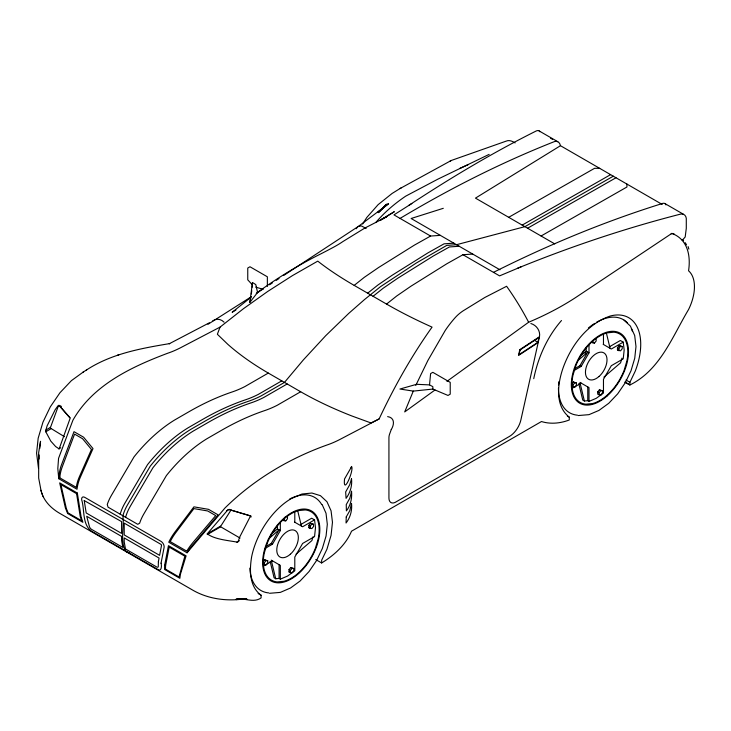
<?xml version="1.0" encoding="UTF-8"?>
<svg xmlns="http://www.w3.org/2000/svg" width="731" height="731" viewBox="0 0 731 731"><rect width="100%" height="100%" fill="white"/><g stroke="black" fill="none" stroke-linecap="round" stroke-linejoin="round"><path stroke-width="1.1" d="M58.8 477.654L58.745 478.704L77.011 489.249L77.148 488.244A28.619 19.463 -71 0 1 80.273 477.352L93.011 448.587L83.617 437.22L73.995 431.665L60.975 466.214A30.3 18.211 -79.9 0 0 59.458 472.39L58.791 477.791L58.846 477.096M58.763 478.248L58.809 477.59M429.526 384.89L430.614 373.605L432.825 372.326L450.223 382.368L450.223 394.164L448.002 395.444L432.843 389.066L413.335 391.103L399.939 389.038L416.597 384.314L429.526 384.89L432.843 386.662L432.843 389.066M39.081 454.974L39.127 459.031M39.776 448.441L40.543 441.286L38.67 452.626L38.67 478.037L41.164 491.232M391.268 429.517L389.842 433.41A9.22 5.318 -60 0 0 388.929 437.787L388.929 498.113A9.704 5.601 -60 0 0 395.105 502.435L509.452 436.416A16.85 9.722 -60 0 0 520.874 419.978L539.478 336.735C540.556 330.86 536.536 325.176 530.87 323.522M251.345 293.963L251.775 290.572M252.204 287.192L252.487 282.531L255.795 284.587L257.559 292.491L249.847 302.387L252.487 282.531M250.605 298.842L250.916 297.325L232.138 312.274L235.949 309.999M249.847 302.387L250.45 299.6M520.097 349.902L519.028 354.699L537.888 342.309L538.957 337.512L519.494 350.313M533.74 378.685C538.053 357.45 547.19 336.918 561.49 320.525M45.907 430.02L45.751 430.797A1.882 0.557 -73.4 0 0 45.678 431.537L50.804 441.14L55.629 446.54L59.147 448.907L70.158 418.233L59.056 405.385L57.868 405.988L55.181 409.707L47.14 425.789L45.907 430.02L50.512 427.37L58.453 405.732A1.17 0.914 -87.5 0 1 58.763 405.33L61.459 406.418M313.023 536.801L311.909 540.556L296.046 554.171M621.971 358.117L620.573 362.814L603.888 377.141M50.512 427.37L50.448 427.553A1.17 0.914 -87.5 0 0 50.412 428.11L64.447 436.69M250.971 517.1L251.025 516.908A1.17 0.914 -87.5 0 0 251.071 516.36L250.632 515.638M220.04 327.113L217.372 334.259L227.862 344.365A258.975 116.64 9.7 0 0 268.295 373.066L300.66 391.752A258.975 114.347 9 0 0 351.922 415.994L371.019 422.966L379.115 418.954C394.146 386.937 411.535 355.96 432.058 327.123A247.498 82.155 15.6 0 1 386.553 304.078L354.179 285.392A247.498 82.155 15.6 0 1 317.757 261.131L292.51 275.578L267.71 291.45L243.514 308.656L220.04 327.113L180.265 347.901A120.642 69.655 -60 0 1 167.618 353.265C131.269 366.944 92.846 385.036 72.908 420.234L58.562 458.328L57.813 468.525L58.745 478.704M413.298 391.076L404.709 411.909L435 389.988M391.277 429.508C394.228 424.729 395.105 417.794 387.649 416.606M415.784 385.411L427.854 360.547L445.27 330.412A180.173 146.036 33 0 1 455.111 317.72A55.647 44.015 19.4 0 1 463.116 310.849L484.872 297.453L506.61 286.269A157.649 80.355 54.8 0 1 528.623 322.243L446.933 381.354M528.623 322.243A196.858 99.242 -12.6 0 0 578.294 295.781L671.835 233.399C687.688 239.238 690.886 255.649 688.565 270.799A37.957 21.912 -60 0 1 688.565 309.524C672.292 336.763 660.13 370.06 629.912 384.981L625.005 382.149L629.912 384.981L629.912 382.276L635.221 371.202A58.124 33.571 -60 0 0 610.248 316.03C587.048 323.879 571.139 345.516 563.126 367.784C557.616 383.501 554.582 405.531 569.294 417.191L569.294 419.978C560.494 423.34 550.562 424.409 541.47 421.531L351.52 531.199A121.538 70.167 0 0 1 321.64 562.961L315.755 559.553M187.785 551.53L187.456 552.079L190.252 547.903A30.3 15.406 -41.6 0 1 194.254 543.16L218.149 514.889L208.527 509.333L193.916 506.848L174.947 532.022A28.619 12.92 -51 0 0 169.181 541.379L168.779 542.228L187.045 552.782L224.956 508.018C253.556 479.755 288.937 458.639 326.702 445.106A120.642 69.655 -60 0 0 339.339 439.742L379.115 418.954M265.746 546.614L271.247 543.444L279.087 529.856L268.24 539.176M265.161 548.396L272.489 544.166L280.329 530.578L280.329 522.117M585.01 353.119L586.134 351.182L586.134 348.002M574.42 368.872L579.921 365.701L587.761 352.114L577.746 360.721M573.835 370.654L581.163 366.423L589.003 352.835L589.003 344.374M187.045 552.782L187.52 551.969M231.005 510.064L220.442 526.667L240.051 538.071M356.152 228.739L357.761 226.802M362.613 224.042L366.779 217.5L378.11 204.662L392.081 193.477L399.967 188.58L451.265 160.482L505.998 141.193C509.096 139.648 512.449 141.257 515.127 142.92M207.275 533.804C214.43 539.387 227.697 540.355 237.264 542.146A1.882 1.837 22.8 0 0 238.059 541.817L239.722 536.983L250.541 515.958L229.159 509.562L227.908 509.809L207.275 533.804L220.543 526.146M285.218 517.045L284.094 518.453L284.094 520.7L285.784 520.856L287.475 518.754L287.475 516.497M262.977 564.168L262.977 561.911L264.668 559.809L267.729 560.75L267.729 563.007L266.038 565.109L264.348 564.962L264.348 562.706L266.038 560.604L267.729 560.75M308.784 525.415L310.474 523.314L313.535 524.255L313.535 526.512L311.845 528.614L308.784 527.663L308.784 525.415L310.154 526.21L310.154 528.458M310.154 526.21L311.845 524.109L313.535 524.255M289.028 569.659L290.719 567.558L293.789 568.508L293.789 570.765L292.098 572.866L289.028 571.916L289.028 569.659L290.408 570.454L290.408 572.711M290.408 570.454L292.098 568.352L293.789 568.508M591.388 342.163L594.458 343.113L596.149 341.011L596.149 338.755M573.342 382.066L571.651 384.168L573.022 384.963L573.022 387.22L574.712 387.366L576.403 385.264L576.403 383.007L573.342 382.066L576.403 383.007M573.022 384.963L574.712 382.861M617.457 347.673L619.148 345.571L622.209 346.512L622.209 348.769L620.518 350.871L617.457 349.93L617.457 347.673L618.828 348.468L618.828 350.725M618.828 348.468L620.518 346.366L622.209 346.512M597.702 391.926L599.393 389.815L602.463 390.765L602.463 393.022L600.772 395.124L597.702 394.173L597.702 391.926L599.082 392.721L599.082 394.968M599.082 392.721L600.772 390.61L602.463 390.765M682.242 240.389L685.185 236.981L686.29 228.346L686.29 218.341A8.909 5.994 -60.6 0 0 680.378 214.165C624.868 228.374 570.436 246.685 517.393 268.323M381.728 209.422L386.014 204.57L378.32 212.694M379.069 211.972L386.626 204.305L378.548 212.045M207.942 324.317L251.528 296.594M378.539 212.091L380.12 210.629M381.71 209.176L387.256 204.077L378.018 212.2L388.59 203.711L358.747 226.135M270.781 534.653L277.46 528.915L277.46 524.684M579.455 356.911L586.134 351.182L589.003 352.835M354.179 285.392L364.321 277.314L378.631 267.491L414.504 245.059L430.586 236.04L440.336 235.373M367.666 293.177L377.808 285.099L392.118 275.276L427.991 252.844L444.073 243.825L453.823 243.158M373.066 296.293L383.208 288.215L397.509 278.392L433.382 255.96L449.464 246.941L459.223 246.274M386.553 304.078L396.695 296L410.996 286.177L446.869 263.745L462.951 254.726L472.701 254.059M83.215 372.07L71.4 380.65L59.933 392.775L50.32 406.838L42.946 422.189L38.176 438.189L36.577 453.147L38.515 468.397M256.27 293.314C275.34 279.361 295.47 266.861 316.486 256.06A180.173 43.449 -22.9 0 0 333.263 247.37A55.647 20.596 -19.7 0 0 342.994 241.495L364.751 228.109L386.489 216.924A157.649 80.355 54.8 0 0 380.102 220.378L394.356 211.688L381.628 219.419M671.159 233.883L671.835 233.399L674.503 234.258M257.221 292.857L262.913 289.12M269.547 284.761L272.398 282.888M276.19 280.393L279.032 278.529M283.774 275.413L285.675 274.162M286.223 273.796L358.418 226.372L361.324 225.906L366.167 228.419M539.478 336.735L519.814 349.656L518.507 355.467L538.171 342.556M86.249 370.133C111.304 353.703 140.781 348.431 169.702 343.588L169.217 343.771L209.349 322.8M82.758 372.362L86.724 369.84M408.592 205.521C449.784 178.419 492.118 152.98 536.252 130.959A8.909 4.212 -59.5 0 1 539.843 131.717M411.836 203.52L393.954 214.887L430.586 236.04M662.195 204.433L560.476 145.707L475.47 198.128L554.765 243.907M400.058 218.414C449.455 188.826 500.982 162.666 554.573 141.531A8.918 5.921 -68.9 0 1 560.467 145.716M45.706 431.802L50.841 428.832M58.827 448.907L60.746 447.801M268.295 373.066L244.903 386.562A120.642 69.655 -60 0 1 232.266 391.926A298.221 172.178 -60 0 0 217.948 397.317L214.338 398.852A298.221 172.178 -60 0 0 188.964 411.736L174.471 420.106A120.962 69.838 -60 0 0 160.409 430.084L156.955 432.962A120.962 69.838 -60 0 0 134.038 456.866L111.432 495.344A28.016 16.173 -60 0 0 107.265 504.527L108.051 507.168L137.739 524.31L139.639 523.222A28.016 16.173 -60 0 1 143.797 514.03L166.403 475.561A120.962 69.838 -60 0 1 189.32 451.657L192.774 448.77A120.962 69.838 -60 0 1 206.836 438.792L221.338 430.422A298.221 172.178 -60 0 1 246.712 417.538L250.313 416.003A298.221 172.178 -60 0 1 264.631 410.612A120.642 69.655 -60 0 0 277.277 405.248L300.66 391.752M281.782 380.851L258.39 394.347A120.642 69.655 -60 0 1 245.753 399.711A298.221 172.178 -60 0 0 231.435 405.102L227.825 406.637A298.221 172.178 -60 0 0 202.45 419.521L187.958 427.891A120.962 69.838 -60 0 0 173.896 437.869L170.442 440.756A120.962 69.838 -60 0 0 147.525 464.66L124.919 503.129A28.016 16.173 -60 0 0 120.195 514.185M287.173 383.967L263.79 397.463A120.642 69.655 -60 0 1 251.144 402.827A298.221 172.178 -60 0 0 236.826 408.218L233.226 409.753A298.221 172.178 -60 0 0 207.851 422.637L193.349 431.007A120.962 69.838 -60 0 0 179.287 440.985L175.833 443.863A120.962 69.838 -60 0 0 152.916 467.767L130.31 506.245A28.016 16.173 -60 0 0 125.595 517.301M226.583 510.85L229.269 509.297M207.229 534.58L220.616 526.85M236.862 542.164L239.43 540.675M300.679 524.566L311.671 518.224L314.549 519.878L315.5 527.681L314.549 536.581L302.634 543.453L294.794 557.04L294.794 570.792L287.566 576.065L280.329 579.144L279.087 578.422L275.715 578.76L274.088 577.819L270.141 561.39M609.352 346.823L620.345 340.482L623.223 342.135L624.173 349.939L623.223 358.839L611.308 365.71L603.468 379.298L603.468 393.05L596.231 398.322L589.003 401.401L587.761 400.679L584.389 401.017L582.762 400.076L578.815 383.647M314.549 519.878L302.634 526.759L294.529 522.08M623.223 342.135L611.308 349.016L603.203 344.338M263.324 566.15L272.489 560.86M571.998 388.408L581.163 383.117M508.712 217.317L594.559 168.313L599.667 168.331M522.199 225.102L610.595 174.645M613.3 176.198L524.895 226.665L456.519 244.711L446.769 245.388L416.323 263.005L380.504 286.662L364.55 299.527L348.806 313.334L325.697 335.703L303.347 359.917L284.478 382.404L261.095 395.91A120.642 69.655 -60 0 1 248.449 401.273A298.221 172.178 -60 0 0 234.13 406.655L230.53 408.2A298.221 172.178 -60 0 0 205.146 421.074L190.654 429.444A120.962 69.838 -60 0 0 176.591 439.432L173.137 442.31A120.962 69.838 -60 0 0 150.22 466.214L127.614 504.692A28.016 16.173 -60 0 0 122.89 515.739C124.371 527.106 120.021 540.227 125.394 550.918A12.939 7.465 -60 0 0 129.36 552.563M527.59 228.218L615.995 177.752M541.077 236.003L626.933 186.999L626.933 184.066M450.104 161.112L451.265 160.482M399.967 188.58L401.127 187.949M212.758 320.827C216.376 318.241 220.981 318.954 224.07 322.17M493.48 272.352C547.775 245.104 604.062 221.703 662.067 203.593M489.149 154.369L437.787 179.196L405.723 196.146A196.858 141.659 6.2 0 0 375.752 222.544M459.762 168.413L468.151 164.658M521.322 266.733L499.584 275.879L462.951 254.726M117.554 355.211L118.066 355.028M118.422 354.891L118.934 354.709M443.297 208.308L411.114 218.496L499.977 269.803M321.64 562.961L321.64 560.248L326.958 549.182L331.061 535.366L332.468 522.272L331.061 510.795L326.958 501.722L320.425 495.664L311.918 493.032L302.004 494.019L291.358 498.542A58.124 33.562 -60 0 0 251.665 556.638C249.445 569.778 249.17 586.509 261.086 595.217L261.086 597.921C253.41 603.395 244.255 597.501 235.994 599.237L246.694 598.936L236.049 599.539L246.292 598.561C228.483 601.595 209.331 599.475 193.441 590.538L59.531 513.226C52.541 509.132 46.227 503.367 42.846 495.892M241.522 599.073L247.105 599.319M617.457 349.93L619.148 350.076M571.651 386.425L573.342 386.571M308.784 527.663L310.474 527.819M289.028 571.916L290.719 572.071M578.276 415.546L589.003 414.651L598.954 410.42L608.74 403.302L617.677 393.854L625.224 382.806L631.017 370.745L634.736 358.281L635.988 346.567L634.691 335.511L630.396 326.099L624.073 320.178M269.602 593.289L280.329 592.393L290.554 587.98L300.066 581.044L309.003 571.596L316.55 560.549L322.344 548.488L326.063 536.024L327.314 524.31L326.017 513.253L322.161 504.6M255.795 287.164L263.069 289.275M229.159 509.562L250.313 515.821M567.338 416.058L569.294 417.191M539.213 130.986L557.78 141.704M664.781 203.483L683.339 214.201M550.544 138.205L552.49 139.329M619.148 345.571L620.518 346.366M593.079 342.318L594.458 343.113M625.974 380.01L629.912 382.276M579.921 365.701L581.163 366.423M534.58 340.399L537.888 342.309M599.393 389.815L600.772 390.61M579.921 382.395L589.003 387.649L589.003 401.401M599.393 394.329L600.772 395.124M310.474 523.314L311.845 524.109M284.405 520.061L285.784 520.856M282.714 519.905L284.094 520.7M277.46 528.915L280.329 530.578M271.247 543.444L272.489 544.166M290.719 567.558L292.098 568.352M271.247 560.138L280.329 565.392L280.329 579.144M264.668 559.809L266.038 560.604M262.977 561.911L264.348 562.706M258.134 593.517L261.086 595.217M252.487 284.935L247.754 279.836L247.754 268.039L249.975 266.76L267.363 276.793L267.363 286.451M59.156 405.458L70.021 417.693M42.252 494.494L40.872 490.254M43.239 496.788L41.576 492.621M688.09 246.566L688.858 249.134M606.374 332.97L610.065 348.294M580.176 383.492L584.389 401.017M297.7 510.713L301.391 526.037M271.503 561.234L275.715 578.76M603.468 333.912L603.468 344.493M592.768 340.71L592.768 342.958M587.761 386.927L587.761 400.679M294.794 511.654L294.794 522.236M279.087 564.67L279.087 578.422M682.343 239.695A9.951 5.747 60 0 1 683.531 240.746M685.157 242.665A9.951 5.747 60 0 1 686.519 244.885M662.067 203.574A8.918 4.24 -52.5 0 1 665.959 204.908M596.469 322.316A53.747 31.031 -60 0 1 627.362 322.8M631.365 328.667A53.747 31.031 -60 0 1 632.543 331.572M577.463 415.181A53.747 31.031 -60 0 1 558.457 388.143M558.557 384.972A53.747 31.031 -60 0 1 558.85 381.673M588.373 327.991A53.747 31.031 -60 0 1 594.668 323.404M289.768 498.971A53.747 31.031 -60 0 1 321.75 504.628M268.789 592.923A53.747 31.031 -60 0 1 249.838 568.142M158.38 561.636L158.28 566.598A2.933 1.352 51.6 0 1 157.649 567.247L157.467 567.247A2.833 1.215 49.6 0 1 156.845 567.064L125.485 548.972L124.206 541.909L124.206 537.925L159.075 558.055L158.38 561.636M161.039 563.181C161.907 565.401 161.578 572.556 157.64 569.367L92.746 531.903C81.781 525.863 84.878 509.781 81.689 499.876A4.404 2.54 60 0 1 84.741 497.336L161.048 541.388A4.404 2.54 60 0 1 164.1 547.464L161.039 563.181M164.639 565.255L164.576 569.476L179.863 578.303L180.383 574.347L186.094 555.852L168.459 545.664L164.639 565.255M165.571 565.794L165.517 569.166L179.013 576.96L184.87 556.19L169.199 547.144L165.571 565.794M84.239 500.589L86.185 512.961L121.584 533.402L121.584 521.614L84.239 500.589M346.238 516.936L346.055 523.003C350.332 517.493 352.296 510.393 351.52 503.449L349.829 510.603L346.238 516.936M59.841 477.151L59.778 477.836L76.28 487.358L76.38 486.7A28.591 19.445 -71 0 1 79.35 476.822L91.457 449.464L82.594 438.737L74.589 434.113L62.217 466.935A29.295 21.089 -77.2 0 0 59.841 477.151M351.282 492.767L349.811 498.277L346.247 504.609L346.393 510.859C350.734 505.304 352.187 498.049 351.52 491.122L351.282 492.767M161.542 545.308L159.605 555.35L124.206 534.909L124.206 523.131L160.948 544.348L161.542 545.308M351.52 478.787L349.784 484.598L345.662 491.945L346.074 498.341C350.213 492.776 352.333 485.731 351.52 478.787M350.88 467.931L344.539 478.96C342.702 496.97 354.453 469.421 351.52 466.451L350.88 467.931M267.053 543.773L264.256 553.166A39.511 22.807 -60 0 0 277.277 581.931L284.012 581.264A39.511 22.807 -60 0 0 315.436 548.095L318.223 538.701A39.511 22.807 -60 0 0 305.211 509.936L298.476 510.603A39.511 22.807 -60 0 0 267.053 543.773M575.726 366.03L572.93 375.423A39.511 22.807 -60 0 0 585.951 404.188L592.686 403.521A39.511 22.807 -60 0 0 624.11 370.352L626.896 360.959A39.511 22.807 -60 0 0 613.885 332.194L607.15 332.861A39.511 22.807 -60 0 0 575.726 366.03M170.524 541.05L170.241 541.616L186.743 551.137L187.072 550.607A29.295 11.294 -47.2 0 1 193.002 542.439L215.709 515.593L207.695 510.969L193.907 508.612L175.869 532.552A28.591 12.911 -51 0 0 170.524 541.05M77.331 493.05L59.686 482.871L65.406 507.963L67.627 513.5L82.905 522.327L81.141 517.045L77.331 493.05M76.591 493.672L60.911 484.626L66.347 508.511L68.129 512.943L81.625 520.737L80.218 516.515L76.591 493.672M121.584 536.408L86.706 516.278L89.502 526.887A2.933 1.352 51.6 0 0 90.543 528.504L90.772 528.741A2.833 1.215 49.6 0 0 91.485 529.326L122.863 547.455L121.584 540.392L121.584 536.408M599.027 376.483A15.25 8.809 -60 0 0 603.861 352.863A15.25 8.809 -60 0 0 585.814 368.863A15.25 8.809 -60 0 0 599.027 376.483M607.315 395.809A40.433 23.346 -60 0 0 620.135 333.181A40.433 23.346 -60 0 0 572.3 375.588A40.433 23.346 -60 0 0 607.315 395.809M290.353 554.226A15.25 8.809 -60 0 0 295.187 530.605A15.25 8.809 -60 0 0 277.14 546.605A15.25 8.809 -60 0 0 290.353 554.226M298.641 573.552A40.433 23.346 -60 0 0 311.461 510.923A40.433 23.346 -60 0 0 263.626 553.33A40.433 23.346 -60 0 0 298.641 573.552"/></g></svg>
